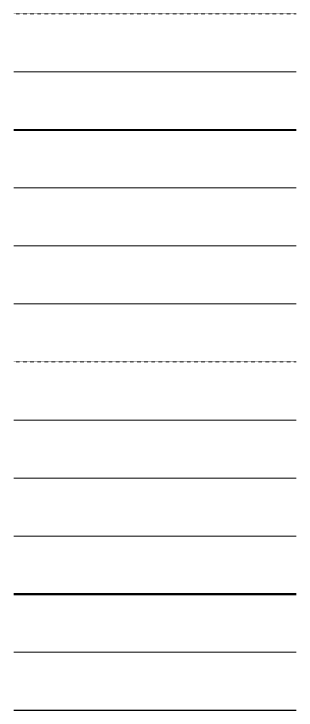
# Model space of a CAD drawing. Header units: millimetres. Extents: x 583747 to 596192, y 2304962 to 2309584.
# Drawn here: x 595442 to 595942, y 2307591 to 2308823 of the extents above; entities that cross this region are included whole.
import ezdxf

# ---------------------------------------------------------------- set-up
doc = ezdxf.new("R2010")
doc.units = ezdxf.units.MM
doc.linetypes.add('CENTER', pattern=[2, 1.25, -0.25, 0.25, -0.25])
doc.linetypes.add('HIDDEN', pattern=[0.375, 0.25, -0.125])
doc.layers.add('KT- no plot', color=6, linetype='Continuous', plot=False)
for name, color, linetype, lineweight in [('KT-Chu viet', 255, 'Continuous', 20), ('KT-DV', 7, 'Continuous', 0), ('KT-Ghi chu', 7, 'Continuous', 15), ('KT-Net cat', 1, 'Continuous', 40), ('KT-Net cot', 2, 'Continuous', 50), ('KT-Net cua', 87, 'Continuous', 9), ('KT-Net khac', 151, 'Continuous', 9), ('KT-Net khuat', 8, 'HIDDEN', 18), ('KT-Net manh', 251, 'Continuous', 13), ('KT-Net thay', 7, 'Continuous', 20), ('KT-Net truc', 18, 'CENTER', 9), ('KT-Noi that', 36, 'Continuous', 9), ('KT-Vat lieu', 250, 'Continuous', 9)]:
    doc.layers.add(name, color=color, linetype=linetype, lineweight=lineweight)

# ---------------------------------------------------------------- blocks, each defined once
blk = doc.blocks.new('DV')
at = {"layer": 'KT- no plot'}
blk.add_line((379613, 458014), (879613, 458014), dxfattribs=at)
at = {"layer": 'KT-Chu viet'}
blk.add_line((379613, 868852), (879613, 868852), dxfattribs=at)
at = {"layer": 'KT-Ghi chu'}
blk.add_line((379613, 766142), (879613, 766142), dxfattribs=at)
at = {"layer": 'KT-Net cat'}
blk.add_line((379613, 1485109), (879613, 1485109), dxfattribs=at)
at = {"layer": 'KT-Net cot'}
blk.add_line((379613, 663433), (879613, 663433), dxfattribs=at)
at = {"layer": 'KT-Net cua'}
blk.add_line((379613, 971561), (879613, 971561), dxfattribs=at)
at = {"layer": 'KT-Net khac'}
blk.add_line((379613, 560723), (879613, 560723), dxfattribs=at)
at = {"layer": 'KT-Net khuat', "ltscale": 10}
blk.add_line((379613, 1074271), (879613, 1074271), dxfattribs=at)
at = {"layer": 'KT-Net manh'}
blk.add_line((379613, 1279690), (879613, 1279690), dxfattribs=at)
at = {"layer": 'KT-Net thay'}
blk.add_line((379613, 1587819), (879613, 1587819), dxfattribs=at)
at = {"layer": 'KT-Net truc', "ltscale": 10}
blk.add_line((379613, 1690528), (879613, 1690528), dxfattribs=at)
at = {"layer": 'KT-Noi that'}
blk.add_line((379613, 1382400), (879613, 1382400), dxfattribs=at)
at = {"layer": 'KT-Vat lieu'}
blk.add_line((379613, 1176981), (879613, 1176981), dxfattribs=at)

msp = doc.modelspace()

# ---------------------------------------------------------------- block references
at = {"layer": 'KT-DV', "xscale": 0.001, "yscale": 0.001, "zscale": 0.001}
msp.add_blockref('DV', (595062.1, 2307132.7), dxfattribs=at)

doc.saveas('drawing.dxf')
